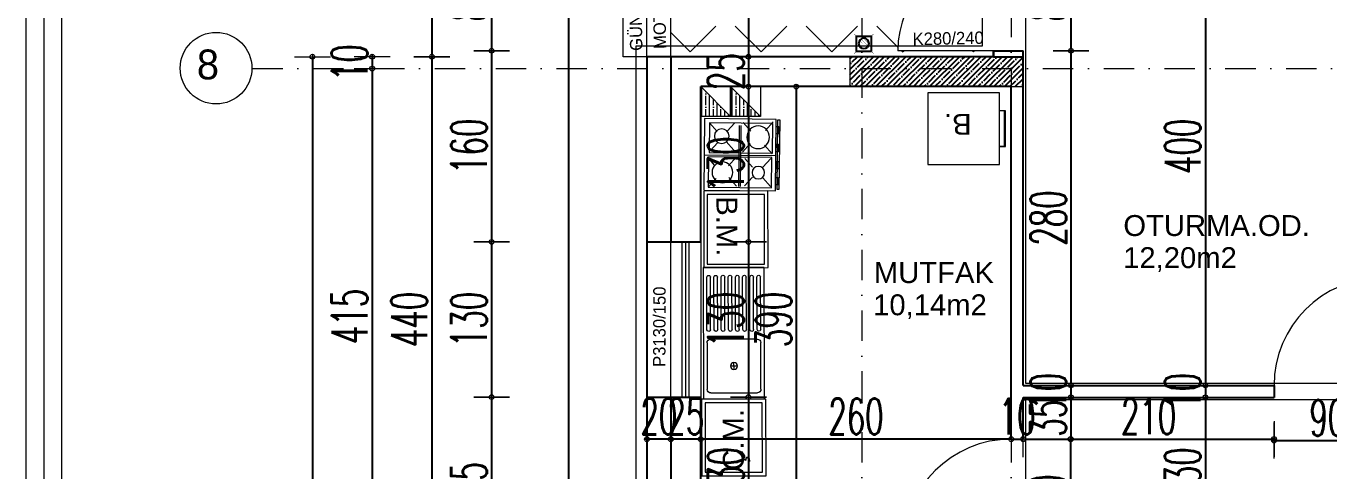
# Model space of a CAD drawing. Header units: millimetres. Extents: x -16104 to 67872, y -88009 to 12107.
# Drawn here: x 17508 to 18598, y 11078 to 11451 of the extents above; entities that cross this region are included whole.
import ezdxf

# ---------------------------------------------------------------- set-up
doc = ezdxf.new("R2010")
doc.units = ezdxf.units.MM
doc.linetypes.add('ACAD_ISO07W100', pattern=[3, 0, -3])
doc.linetypes.add('DASHDOTX2', pattern=[50.8, 25.4, -12.7, 0, -12.7])
doc.layers.get('0').update_dxf_attribs({"color": 241})
for name, color, linetype, lineweight in [('AKS', 1, 'ACAD_ISO07W100', 5), ('akslar', 144, 'Continuous', 20), ('baca', 46, 'Continuous', 5), ('balkon', 6, 'Continuous', 5), ('c05', 32, 'Continuous', 13), ('duvar', 123, 'Continuous', 25), ('emsal&kolon', 1, 'Continuous', 5), ('kapı', 3, 'Continuous', 5), ('OLCU', 54, 'Continuous', 13), ('pencere', 5, 'Continuous', 5), ('POZ', 36, 'Continuous', 18), ('SıVA', 40, 'Continuous', 9), ('tefriş', 30, 'Continuous', 5), ('ÖLÇÜ', 252, 'Continuous', 20)]:
    doc.layers.add(name, color=color, linetype=linetype, lineweight=lineweight)
doc.styles.add('DIM', font='Txttw.shx', dxfattribs={"width": 0.6})
doc.styles.add('M2', font='stylu.ttf', dxfattribs={"height": 10})
doc.dimstyles.new('50', dxfattribs={"dimscale": 0, "dimtxt": 30, "dimasz": 1, "dimexe": 0, "dimexo": 2, "dimgap": 4, "dimtad": 1, "dimdec": 0, "dimzin": 0, "dimdsep": 46, "dimtxsty": 'DIM', "dimblk1": 'DOT', "dimblk2": 'DOT', "dimsah": 1, "dimcen": 1.5, "dimdle": 3, "dimse1": 1, "dimse2": 1, "dimclrd": 256, "dimclre": 9, "dimclrt": 256, "dimadec": 0, "dimazin": 0, "dimtfac": 0.24, "dimtdec": 0, "dimtix": 1, "dimtmove": 2, "dimatfit": 3, "dimldrblk": 'DOT', "dimfxl": 0, "dimtolj": 1, "dimtzin": 15, "dimarcsym": 0})

# ---------------------------------------------------------------- blocks, each defined once
blk = doc.blocks.new('DOT')
for p, q in [((0, 15), (0, -15)), ((-2, 0), (0, 0)), ((2, 0), (0, 0))]:
    blk.add_line(p, q)
blk.add_circle((0, 0), 2)
blk = doc.blocks.new('*D4743')
at = {"layer": 'Defpoints', "color": 0, "transparency": 16777216}
for p in [(18112.3, 11575), (18112.3, 11425), (18112.3, 11425)]:
    blk.add_point(p, dxfattribs=at)
at = {"layer": 'OLCU', "lineweight": -2, "transparency": 16777216}
blk.add_line((18112.3, 11574), (18112.3, 11426), dxfattribs=at)
for p, rotation in [((18112.3, 11575), 90), ((18112.3, 11425), 270)]:
    blk.add_blockref('DOT', p, dxfattribs=dict(at, rotation=rotation))
at = {"layer": 'OLCU', "transparency": 16777216, "insert": (18093.3, 11500), "char_height": 30, "attachment_point": 5, "rotation": 90, "style": 'DIM'}
blk.add_mtext('\\A1;150', dxfattribs=at)
blk = doc.blocks.new('*D4744')
at = {"layer": 'Defpoints', "color": 0, "transparency": 16777216}
for p in [(18112.3, 11425), (18112.3, 11400), (18112.3, 11400)]:
    blk.add_point(p, dxfattribs=at)
at = {"layer": 'OLCU', "lineweight": -2, "transparency": 16777216}
for p, q in [((18112.3, 11426), (18112.3, 11427)), ((18112.3, 11425), (18112.3, 11400)), ((18112.3, 11399), (18112.3, 11398))]:
    blk.add_line(p, q, dxfattribs=at)
for p, rotation in [((18112.3, 11425), 270), ((18112.3, 11400), 90)]:
    blk.add_blockref('DOT', p, dxfattribs=dict(at, rotation=rotation))
at = {"layer": 'OLCU', "transparency": 16777216, "insert": (18093.3, 11412.5), "char_height": 30, "attachment_point": 5, "rotation": 90, "style": 'DIM'}
blk.add_mtext('\\A1;25', dxfattribs=at)
blk = doc.blocks.new('*D4745')
at = {"layer": 'Defpoints', "color": 0, "transparency": 16777216}
for p in [(18072.3, 11400), (18072.3, 11269.9), (18112.3, 11269.9)]:
    blk.add_point(p, dxfattribs=at)
at = {"layer": 'OLCU', "lineweight": -2, "transparency": 16777216}
blk.add_line((18112.3, 11399), (18112.3, 11270.9), dxfattribs=at)
for p, rotation in [((18112.3, 11400), 90), ((18112.3, 11269.9), 270)]:
    blk.add_blockref('DOT', p, dxfattribs=dict(at, rotation=rotation))
at = {"layer": 'OLCU', "transparency": 16777216, "insert": (18093.3, 11335), "char_height": 30, "attachment_point": 5, "rotation": 90, "style": 'DIM'}
blk.add_mtext('\\A1;130', dxfattribs=at)
blk = doc.blocks.new('*D4746')
at = {"layer": 'Defpoints', "color": 0, "transparency": 16777216}
for p in [(18072.3, 11269.9), (18072.3, 11139.9), (18112.3, 11139.9)]:
    blk.add_point(p, dxfattribs=at)
at = {"layer": 'OLCU', "lineweight": -2, "transparency": 16777216}
blk.add_line((18112.3, 11268.9), (18112.3, 11140.9), dxfattribs=at)
for p, rotation in [((18112.3, 11269.9), 90), ((18112.3, 11139.9), 270)]:
    blk.add_blockref('DOT', p, dxfattribs=dict(at, rotation=rotation))
at = {"layer": 'OLCU', "transparency": 16777216, "insert": (18093.3, 11204.9), "char_height": 30, "attachment_point": 5, "rotation": 90, "style": 'DIM'}
blk.add_mtext('\\A1;130', dxfattribs=at)
blk = doc.blocks.new('*D4432')
at = {"layer": 'Defpoints', "color": 0, "transparency": 16777216}
for p in [(18072.3, 11139.9), (18072.3, 11009.7), (18112.3, 11009.7)]:
    blk.add_point(p, dxfattribs=at)
at = {"layer": 'OLCU', "lineweight": -2, "transparency": 16777216}
blk.add_line((18112.3, 11138.9), (18112.3, 11010.7), dxfattribs=at)
for p, rotation in [((18112.3, 11139.9), 90), ((18112.3, 11009.7), 270)]:
    blk.add_blockref('DOT', p, dxfattribs=dict(at, rotation=rotation))
at = {"layer": 'OLCU', "transparency": 16777216, "insert": (18093.3, 11074.8), "char_height": 30, "attachment_point": 5, "rotation": 90, "style": 'DIM'}
blk.add_mtext('\\A1;130', dxfattribs=at)
blk = doc.blocks.new('*D4435')
at = {"layer": 'Defpoints', "color": 0, "transparency": 16777216}
for p in [(18122.3, 11400), (18127.3, 11009.7), (18152.3, 11009.7)]:
    blk.add_point(p, dxfattribs=at)
at = {"layer": 'OLCU', "lineweight": -2, "transparency": 16777216}
blk.add_line((18152.3, 11399), (18152.3, 11010.7), dxfattribs=at)
for p, rotation in [((18152.3, 11400), 90), ((18152.3, 11009.7), 270)]:
    blk.add_blockref('DOT', p, dxfattribs=dict(at, rotation=rotation))
at = {"layer": 'OLCU', "transparency": 16777216, "insert": (18133.3, 11204.9), "char_height": 30, "attachment_point": 5, "rotation": 90, "style": 'DIM'}
blk.add_mtext('\\A1;390', dxfattribs=at)
blk = doc.blocks.new('*D4442')
at = {"layer": 'Defpoints', "color": 0, "transparency": 16777216}
for p in [(18325.6, 11510), (18325.6, 11430), (18382.3, 11430)]:
    blk.add_point(p, dxfattribs=at)
at = {"layer": 'OLCU', "lineweight": -2, "transparency": 16777216}
blk.add_line((18382.3, 11509), (18382.3, 11431), dxfattribs=at)
for p, rotation in [((18382.3, 11510), 90), ((18382.3, 11430), 270)]:
    blk.add_blockref('DOT', p, dxfattribs=dict(at, rotation=rotation))
at = {"layer": 'OLCU', "transparency": 16777216, "insert": (18363.3, 11470), "char_height": 30, "attachment_point": 5, "rotation": 90, "style": 'DIM'}
blk.add_mtext('\\A1;80', dxfattribs=at)
blk = doc.blocks.new('*D4752')
at = {"layer": 'Defpoints', "color": 0, "transparency": 16777216}
for p in [(18342.3, 11430), (18342.3, 11149.7), (18382.3, 11149.7)]:
    blk.add_point(p, dxfattribs=at)
at = {"layer": 'OLCU', "lineweight": -2, "transparency": 16777216}
blk.add_line((18382.3, 11429), (18382.3, 11150.7), dxfattribs=at)
for p, rotation in [((18382.3, 11430), 90), ((18382.3, 11149.7), 270)]:
    blk.add_blockref('DOT', p, dxfattribs=dict(at, rotation=rotation))
at = {"layer": 'OLCU', "transparency": 16777216, "insert": (18363.3, 11289.9), "char_height": 30, "attachment_point": 5, "rotation": 90, "style": 'DIM'}
blk.add_mtext('\\A1;280', dxfattribs=at)
blk = doc.blocks.new('*D4443')
at = {"layer": 'Defpoints', "color": 0, "transparency": 16777216}
for p in [(18382.3, 11149.7), (18382.3, 11139.7), (18382.3, 11139.7)]:
    blk.add_point(p, dxfattribs=at)
at = {"layer": 'OLCU', "lineweight": -2, "transparency": 16777216}
for p, q in [((18382.3, 11150.7), (18382.3, 11151.7)), ((18382.3, 11149.7), (18382.3, 11139.7)), ((18382.3, 11138.7), (18382.3, 11137.7))]:
    blk.add_line(p, q, dxfattribs=at)
for p, rotation in [((18382.3, 11149.7), 270), ((18382.3, 11139.7), 90)]:
    blk.add_blockref('DOT', p, dxfattribs=dict(at, rotation=rotation))
at = {"layer": 'OLCU', "transparency": 16777216, "insert": (18363.3, 11144.7), "char_height": 30, "attachment_point": 5, "rotation": 90, "style": 'DIM'}
blk.add_mtext('\\A1;10', dxfattribs=at)
blk = doc.blocks.new('*D4753')
at = {"layer": 'Defpoints', "color": 0, "transparency": 16777216}
for p in [(18342.3, 11139.7), (18342.3, 11104.7), (18382.2, 11104.7)]:
    blk.add_point(p, dxfattribs=at)
at = {"layer": 'OLCU', "lineweight": -2, "transparency": 16777216}
for p, q in [((18382.2, 11140.7), (18382.2, 11141.7)), ((18382.2, 11139.7), (18382.2, 11104.7)), ((18382.2, 11103.7), (18382.2, 11102.7))]:
    blk.add_line(p, q, dxfattribs=at)
for p, rotation in [((18382.2, 11139.7), 270), ((18382.2, 11104.7), 90)]:
    blk.add_blockref('DOT', p, dxfattribs=dict(at, rotation=rotation))
at = {"layer": 'OLCU', "transparency": 16777216, "insert": (18363.2, 11122.2), "char_height": 30, "attachment_point": 5, "rotation": 90, "style": 'DIM'}
blk.add_mtext('\\A1;35', dxfattribs=at)
blk = doc.blocks.new('*D4444')
at = {"layer": 'Defpoints', "color": 0, "transparency": 16777216}
for p in [(18342.3, 11104.7), (18342.3, 11014.7), (18381.9, 11014.7)]:
    blk.add_point(p, dxfattribs=at)
at = {"layer": 'OLCU', "lineweight": -2, "transparency": 16777216}
blk.add_line((18381.9, 11103.7), (18381.9, 11015.7), dxfattribs=at)
for p, rotation in [((18381.9, 11104.7), 90), ((18381.9, 11014.7), 270)]:
    blk.add_blockref('DOT', p, dxfattribs=dict(at, rotation=rotation))
at = {"layer": 'OLCU', "transparency": 16777216, "insert": (18362.9, 11059.7), "char_height": 30, "attachment_point": 5, "rotation": 90, "style": 'DIM'}
blk.add_mtext('\\A1;90', dxfattribs=at)
blk = doc.blocks.new('*D4754')
at = {"layer": 'Defpoints', "color": 0, "transparency": 16777216}
for p in [(18494.8, 11550), (18494.8, 11149.7), (18494.8, 11149.7)]:
    blk.add_point(p, dxfattribs=at)
at = {"layer": 'OLCU', "lineweight": -2, "transparency": 16777216}
blk.add_line((18494.8, 11549), (18494.8, 11150.7), dxfattribs=at)
for p, rotation in [((18494.8, 11550), 90), ((18494.8, 11149.7), 270)]:
    blk.add_blockref('DOT', p, dxfattribs=dict(at, rotation=rotation))
at = {"layer": 'OLCU', "transparency": 16777216, "insert": (18475.8, 11349.9), "char_height": 30, "attachment_point": 5, "rotation": 90, "style": 'DIM'}
blk.add_mtext('\\A1;400', dxfattribs=at)
blk = doc.blocks.new('*D4449')
at = {"layer": 'Defpoints', "color": 0, "transparency": 16777216}
for p in [(18494.8, 11149.7), (18494.8, 11139.7), (18494.8, 11139.7)]:
    blk.add_point(p, dxfattribs=at)
at = {"layer": 'OLCU', "lineweight": -2, "transparency": 16777216}
for p, q in [((18494.8, 11150.7), (18494.8, 11151.7)), ((18494.8, 11149.7), (18494.8, 11139.7)), ((18494.8, 11138.7), (18494.8, 11137.7))]:
    blk.add_line(p, q, dxfattribs=at)
for p, rotation in [((18494.8, 11149.7), 270), ((18494.8, 11139.7), 90)]:
    blk.add_blockref('DOT', p, dxfattribs=dict(at, rotation=rotation))
at = {"layer": 'OLCU', "transparency": 16777216, "insert": (18475.8, 11144.7), "char_height": 30, "attachment_point": 5, "rotation": 90, "style": 'DIM'}
blk.add_mtext('\\A1;10', dxfattribs=at)
blk = doc.blocks.new('*D4450')
at = {"layer": 'Defpoints', "color": 0, "transparency": 16777216}
for p in [(18494.8, 11139.7), (18494.8, 11009.7), (18494.8, 11009.7)]:
    blk.add_point(p, dxfattribs=at)
at = {"layer": 'OLCU', "lineweight": -2, "transparency": 16777216}
blk.add_line((18494.8, 11138.7), (18494.8, 11010.7), dxfattribs=at)
for p, rotation in [((18494.8, 11139.7), 90), ((18494.8, 11009.7), 270)]:
    blk.add_blockref('DOT', p, dxfattribs=dict(at, rotation=rotation))
at = {"layer": 'OLCU', "transparency": 16777216, "insert": (18475.8, 11074.7), "char_height": 30, "attachment_point": 5, "rotation": 90, "style": 'DIM'}
blk.add_mtext('\\A1;130', dxfattribs=at)
blk = doc.blocks.new('*D4488')
at = {"layer": 'Defpoints', "color": 0, "transparency": 16777216}
for p in [(18332.3, 11104.7), (18342.3, 11104.7), (18342.3, 11104.7)]:
    blk.add_point(p, dxfattribs=at)
at = {"layer": 'OLCU', "lineweight": -2, "transparency": 16777216}
for p, q in [((18331.3, 11104.7), (18330.3, 11104.7)), ((18332.3, 11104.7), (18342.3, 11104.7)), ((18343.3, 11104.7), (18344.3, 11104.7))]:
    blk.add_line(p, q, dxfattribs=at)
blk.add_blockref('DOT', (18332.3, 11104.7), dxfattribs=at)
at = {"layer": 'OLCU', "lineweight": -2, "transparency": 16777216, "rotation": 180}
blk.add_blockref('DOT', (18342.3, 11104.7), dxfattribs=at)
at = {"layer": 'OLCU', "transparency": 16777216, "insert": (18337.3, 11123.7), "char_height": 30, "attachment_point": 5, "style": 'DIM'}
blk.add_mtext('\\A1;10', dxfattribs=at)
blk = doc.blocks.new('*D4489')
at = {"layer": 'Defpoints', "color": 0, "transparency": 16777216}
for p in [(18072.3, 11104.7), (18072.3, 11104.7), (18332.3, 11104.7)]:
    blk.add_point(p, dxfattribs=at)
at = {"layer": 'OLCU', "lineweight": -2, "transparency": 16777216}
blk.add_line((18331.3, 11104.7), (18073.3, 11104.7), dxfattribs=at)
at = {"layer": 'OLCU', "lineweight": -2, "transparency": 16777216, "rotation": 180}
blk.add_blockref('DOT', (18072.3, 11104.7), dxfattribs=at)
at = {"layer": 'OLCU', "lineweight": -2, "transparency": 16777216}
blk.add_blockref('DOT', (18332.3, 11104.7), dxfattribs=at)
at = {"layer": 'OLCU', "transparency": 16777216, "insert": (18202.3, 11123.7), "char_height": 30, "attachment_point": 5, "style": 'DIM'}
blk.add_mtext('\\A1;260', dxfattribs=at)
blk = doc.blocks.new('*D4490')
at = {"layer": 'Defpoints', "color": 0, "transparency": 16777216}
for p in [(18047.3, 11104.7), (18047.3, 11104.7), (18072.3, 11104.7)]:
    blk.add_point(p, dxfattribs=at)
at = {"layer": 'OLCU', "lineweight": -2, "transparency": 16777216}
for p, q in [((18046.3, 11104.7), (18045.3, 11104.7)), ((18072.3, 11104.7), (18047.3, 11104.7)), ((18073.3, 11104.7), (18074.3, 11104.7))]:
    blk.add_line(p, q, dxfattribs=at)
blk.add_blockref('DOT', (18047.3, 11104.7), dxfattribs=at)
at = {"layer": 'OLCU', "lineweight": -2, "transparency": 16777216, "rotation": 180}
blk.add_blockref('DOT', (18072.3, 11104.7), dxfattribs=at)
at = {"layer": 'OLCU', "transparency": 16777216, "insert": (18059.8, 11123.7), "char_height": 30, "attachment_point": 5, "style": 'DIM'}
blk.add_mtext('\\A1;25', dxfattribs=at)
blk = doc.blocks.new('*D4491')
at = {"layer": 'Defpoints', "color": 0, "transparency": 16777216}
for p in [(18027.3, 11104.7), (18027.3, 11104.7), (18047.3, 11104.7)]:
    blk.add_point(p, dxfattribs=at)
at = {"layer": 'OLCU', "lineweight": -2, "transparency": 16777216}
for p, q in [((18026.3, 11104.7), (18025.3, 11104.7)), ((18047.3, 11104.7), (18027.3, 11104.7)), ((18048.3, 11104.7), (18049.3, 11104.7))]:
    blk.add_line(p, q, dxfattribs=at)
blk.add_blockref('DOT', (18027.3, 11104.7), dxfattribs=at)
at = {"layer": 'OLCU', "lineweight": -2, "transparency": 16777216, "rotation": 180}
blk.add_blockref('DOT', (18047.3, 11104.7), dxfattribs=at)
at = {"layer": 'OLCU', "transparency": 16777216, "insert": (18037.3, 11123.7), "char_height": 30, "attachment_point": 5, "style": 'DIM'}
blk.add_mtext('\\A1;20', dxfattribs=at)
blk = doc.blocks.new('*D4787')
at = {"layer": 'Defpoints', "color": 0, "transparency": 16777216}
for p in [(18342.3, 11139.7), (18552.3, 11139.7), (18552.3, 11104.8)]:
    blk.add_point(p, dxfattribs=at)
at = {"layer": 'OLCU', "lineweight": -2, "transparency": 16777216}
blk.add_line((18343.3, 11104.8), (18551.3, 11104.8), dxfattribs=at)
at = {"layer": 'OLCU', "lineweight": -2, "transparency": 16777216, "rotation": 180}
blk.add_blockref('DOT', (18342.3, 11104.8), dxfattribs=at)
at = {"layer": 'OLCU', "lineweight": -2, "transparency": 16777216}
blk.add_blockref('DOT', (18552.3, 11104.8), dxfattribs=at)
at = {"layer": 'OLCU', "transparency": 16777216, "insert": (18447.3, 11123.8), "char_height": 30, "attachment_point": 5, "style": 'DIM'}
blk.add_mtext('\\A1;210', dxfattribs=at)
blk = doc.blocks.new('*D4788')
at = {"layer": 'Defpoints', "color": 0, "transparency": 16777216}
for p in [(18552.3, 11139.7), (18642.3, 11139.7), (18642.3, 11103.5)]:
    blk.add_point(p, dxfattribs=at)
at = {"layer": 'OLCU', "lineweight": -2, "transparency": 16777216}
blk.add_line((18553.3, 11103.5), (18641.3, 11103.5), dxfattribs=at)
at = {"layer": 'OLCU', "lineweight": -2, "transparency": 16777216, "rotation": 180}
blk.add_blockref('DOT', (18552.3, 11103.5), dxfattribs=at)
at = {"layer": 'OLCU', "lineweight": -2, "transparency": 16777216}
blk.add_blockref('DOT', (18642.3, 11103.5), dxfattribs=at)
at = {"layer": 'OLCU', "transparency": 16777216, "insert": (18597.3, 11122.5), "char_height": 30, "attachment_point": 5, "style": 'DIM'}
blk.add_mtext('\\A1;90', dxfattribs=at)
blk = doc.blocks.new('*D4585')
at = {"layer": 'Defpoints', "color": 0, "transparency": 16777216}
for p in [(18197.3, 11790), (18207.2, 10777.8), (18207.2, 10742.8)]:
    blk.add_point(p, dxfattribs=at)
at = {"layer": 'OLCU', "lineweight": -2, "transparency": 16777216}
for p, q in [((18196.3, 10777.8), (18195.3, 10777.8)), ((18197.3, 10777.8), (18207.2, 10777.8)), ((18208.2, 10777.8), (18209.2, 10777.8))]:
    blk.add_line(p, q, dxfattribs=at)
blk.add_blockref('DOT', (18197.3, 10777.8), dxfattribs=at)
at = {"layer": 'OLCU', "lineweight": -2, "transparency": 16777216, "rotation": 180}
blk.add_blockref('DOT', (18207.2, 10777.8), dxfattribs=at)
at = {"layer": 'OLCU', "transparency": 16777216, "insert": (18202.3, 10796.8), "char_height": 30, "attachment_point": 5, "style": 'DIM'}
blk.add_mtext('\\A1;10', dxfattribs=at)
blk = doc.blocks.new('*D4587')
at = {"layer": 'Defpoints', "color": 0, "transparency": 16777216}
for p in [(18332.3, 11825), (18837.2, 11825), (18837.2, 10777.8)]:
    blk.add_point(p, dxfattribs=at)
at = {"layer": 'OLCU', "lineweight": -2, "transparency": 16777216}
blk.add_line((18333.3, 11825), (18836.2, 11825), dxfattribs=at)
at = {"layer": 'OLCU', "lineweight": -2, "transparency": 16777216, "rotation": 180}
blk.add_blockref('DOT', (18332.3, 11825), dxfattribs=at)
at = {"layer": 'OLCU', "lineweight": -2, "transparency": 16777216}
blk.add_blockref('DOT', (18837.2, 11825), dxfattribs=at)
at = {"layer": 'OLCU', "transparency": 16777216, "insert": (18584.7, 11844), "char_height": 30, "attachment_point": 5, "style": 'DIM'}
blk.add_mtext('\\A1;505', dxfattribs=at)
blk = doc.blocks.new('*D4595')
at = {"layer": 'Defpoints', "color": 0, "transparency": 16777216}
for p in [(17947.3, 11269.9), (17897.3, 11139.9), (17947.3, 11139.9)]:
    blk.add_point(p, dxfattribs=at)
at = {"layer": 'OLCU', "lineweight": -2, "transparency": 16777216}
blk.add_line((17897.3, 11268.9), (17897.3, 11140.9), dxfattribs=at)
for p, rotation in [((17897.3, 11269.9), 90), ((17897.3, 11139.9), 270)]:
    blk.add_blockref('DOT', p, dxfattribs=dict(at, rotation=rotation))
at = {"layer": 'OLCU', "transparency": 16777216, "insert": (17878.3, 11204.9), "char_height": 30, "attachment_point": 5, "rotation": 90, "style": 'DIM'}
blk.add_mtext('\\A1;130', dxfattribs=at)
blk = doc.blocks.new('*D4596')
at = {"layer": 'Defpoints', "color": 0, "transparency": 16777216}
for p in [(17947.3, 11139.9), (17897.3, 10984.7), (17947.3, 10984.7)]:
    blk.add_point(p, dxfattribs=at)
at = {"layer": 'OLCU', "lineweight": -2, "transparency": 16777216}
blk.add_line((17897.3, 11138.9), (17897.3, 10985.7), dxfattribs=at)
for p, rotation in [((17897.3, 11139.9), 90), ((17897.3, 10984.7), 270)]:
    blk.add_blockref('DOT', p, dxfattribs=dict(at, rotation=rotation))
at = {"layer": 'OLCU', "transparency": 16777216, "insert": (17878.3, 11062.3), "char_height": 30, "attachment_point": 5, "rotation": 90, "style": 'DIM'}
blk.add_mtext('\\A1;155', dxfattribs=at)
blk = doc.blocks.new('*D4605')
at = {"layer": 'Defpoints', "color": 0, "transparency": 16777216}
for p in [(17782.3, 11425), (17747.3, 9615.5), (17782.3, 9615.5)]:
    blk.add_point(p, dxfattribs=at)
at = {"layer": 'OLCU', "lineweight": -2, "transparency": 16777216}
blk.add_line((17747.3, 11424), (17747.3, 9616.5), dxfattribs=at)
for p, rotation in [((17747.3, 11425), 90), ((17747.3, 9615.5), 270)]:
    blk.add_blockref('DOT', p, dxfattribs=dict(at, rotation=rotation))
at = {"layer": 'OLCU', "transparency": 16777216, "insert": (17728.3, 10520.3), "char_height": 30, "attachment_point": 5, "rotation": 90, "style": 'DIM'}
blk.add_mtext('\\A1;1810', dxfattribs=at)
blk = doc.blocks.new('*D4631')
at = {"layer": 'Defpoints', "color": 0, "transparency": 16777216}
for p in [(17947.3, 11510), (17897.3, 11430), (17947.3, 11430)]:
    blk.add_point(p, dxfattribs=at)
at = {"layer": 'OLCU', "lineweight": -2, "transparency": 16777216}
blk.add_line((17897.3, 11509), (17897.3, 11431), dxfattribs=at)
for p, rotation in [((17897.3, 11510), 90), ((17897.3, 11430), 270)]:
    blk.add_blockref('DOT', p, dxfattribs=dict(at, rotation=rotation))
at = {"layer": 'OLCU', "transparency": 16777216, "insert": (17878.3, 11470), "char_height": 30, "attachment_point": 5, "rotation": 90, "style": 'DIM'}
blk.add_mtext('\\A1;80', dxfattribs=at)
blk = doc.blocks.new('*D4632')
at = {"layer": 'Defpoints', "color": 0, "transparency": 16777216}
for p in [(17947.3, 11430), (17897.3, 11269.9), (17947.3, 11269.9)]:
    blk.add_point(p, dxfattribs=at)
at = {"layer": 'OLCU', "lineweight": -2, "transparency": 16777216}
blk.add_line((17897.3, 11429), (17897.3, 11270.9), dxfattribs=at)
for p, rotation in [((17897.3, 11430), 90), ((17897.3, 11269.9), 270)]:
    blk.add_blockref('DOT', p, dxfattribs=dict(at, rotation=rotation))
at = {"layer": 'OLCU', "transparency": 16777216, "insert": (17878.3, 11350), "char_height": 30, "attachment_point": 5, "rotation": 90, "style": 'DIM'}
blk.add_mtext('\\A1;160', dxfattribs=at)
blk = doc.blocks.new('*D4639')
at = {"layer": 'Defpoints', "color": 0, "transparency": 16777216}
for p in [(17947.3, 11425), (17847.3, 10984.7), (17947.3, 10984.7)]:
    blk.add_point(p, dxfattribs=at)
at = {"layer": 'OLCU', "lineweight": -2, "transparency": 16777216}
blk.add_line((17847.3, 11424), (17847.3, 10985.7), dxfattribs=at)
for p, rotation in [((17847.3, 11425), 90), ((17847.3, 10984.7), 270)]:
    blk.add_blockref('DOT', p, dxfattribs=dict(at, rotation=rotation))
at = {"layer": 'OLCU', "transparency": 16777216, "insert": (17828.3, 11204.9), "char_height": 30, "attachment_point": 5, "rotation": 90, "style": 'DIM'}
blk.add_mtext('\\A1;440', dxfattribs=at)
blk = doc.blocks.new('*D4640')
at = {"layer": 'Defpoints', "color": 0, "transparency": 16777216}
for p in [(17947.3, 11575), (17847.3, 11425), (17947.3, 11425)]:
    blk.add_point(p, dxfattribs=at)
at = {"layer": 'OLCU', "lineweight": -2, "transparency": 16777216}
blk.add_line((17847.3, 11574), (17847.3, 11426), dxfattribs=at)
for p, rotation in [((17847.3, 11575), 90), ((17847.3, 11425), 270)]:
    blk.add_blockref('DOT', p, dxfattribs=dict(at, rotation=rotation))
at = {"layer": 'OLCU', "transparency": 16777216, "insert": (17828.3, 11500), "char_height": 30, "attachment_point": 5, "rotation": 90, "style": 'DIM'}
blk.add_mtext('\\A1;150', dxfattribs=at)
blk = doc.blocks.new('ocak')
at = {"layer": 'tefriş', "linetype": 'Continuous'}
for p, q in [((16296.7, -4660.2), (16356.7, -4660.2)), ((16296.7, -4720.2), (16296.7, -4660.2)), ((16300.3, -4664.4), (16325.2, -4664.4)), ((16300.3, -4717.4), (16300.3, -4664.4)), ((16307.5, -4670.9), (16300.3, -4664.4)), ((16316.6, -4671.6), (16323.8, -4665.1)), ((16325.2, -4664.4), (16325.2, -4717.4)), ((16327.1, -4660.2), (16327.1, -4720.2)), ((16336, -4669.4), (16328.8, -4663)), ((16328.8, -4664), (16354.1, -4664)), ((16328.8, -4717), (16328.8, -4664)), ((16346.9, -4670.5), (16354.1, -4664)), ((16354.1, -4664), (16354.1, -4717)), ((16356.7, -4660.2), (16356.7, -4720.2)), ((16323, -4685), (16315.8, -4678.5)), ((16300, -4685.7), (16307.2, -4679.2)), ((16302.1, -4689.3), (16353.4, -4689.3)), ((16328.8, -4687.1), (16336, -4680.6)), ((16353, -4687.5), (16345.8, -4681)), ((16306.8, -4699), (16299.6, -4692.6)), ((16302.1, -4690.7), (16353.4, -4690.7)), ((16317.3, -4698.7), (16324.5, -4692.2)), ((16337.1, -4700.9), (16329.9, -4694.3)), ((16345.4, -4700.9), (16352.7, -4694.3)), ((16298.9, -4717.8), (16306.1, -4711.3)), ((16325.6, -4717.1), (16318.4, -4710.6)), ((16329.6, -4716), (16336.8, -4709.5)), ((16353, -4716), (16345.8, -4709.5)), ((16356.7, -4720.2), (16296.7, -4720.2)), ((16297, -4721.7), (16297, -4723.2)), ((16355.5, -4721.7), (16297, -4721.7)), ((16325.2, -4717.4), (16300.3, -4717.4)), ((16308.9, -4720.3), (16302.8, -4720.3)), ((16302.8, -4720.3), (16302.8, -4722.5)), ((16302.8, -4722.5), (16308.9, -4722.5)), ((16308.9, -4722.5), (16308.9, -4720.3)), ((16317.6, -4720.3), (16317.6, -4722.5)), ((16323.8, -4720.3), (16317.6, -4720.3)), ((16317.6, -4722.5), (16323.8, -4722.5)), ((16323.8, -4722.5), (16323.8, -4720.3)), ((16354.1, -4717), (16328.8, -4717)), ((16338.2, -4720.6), (16332.1, -4720.6)), ((16332.1, -4720.6), (16332.1, -4722.8)), ((16338.2, -4722.8), (16338.2, -4720.6)), ((16345.4, -4720.3), (16345.4, -4722.5)), ((16351.5, -4720.3), (16345.4, -4720.3)), ((16345.4, -4722.5), (16351.5, -4722.5)), ((16351.5, -4722.5), (16351.5, -4720.3)), ((16355.5, -4723.2), (16355.5, -4721.7)), ((16297, -4723.2), (16355.5, -4723.2)), ((16332.1, -4722.8), (16338.2, -4722.8))]:
    blk.add_line(p, q, dxfattribs=at).dxf.unprotected_set("ltscale", 0)
for centre, radius in [((16341.6, -4675.7), 8.68), ((16311.3, -4674.8), 6.15), ((16311.9, -4705.3), 9.47), ((16341.5, -4705.7), 5.22)]:
    blk.add_circle(centre, radius, dxfattribs=at).dxf.unprotected_set("ltscale", 0)
blk = doc.blocks.new('öu')
at = {"layer": 'tefriş'}
for points in [[(2091, -468.9), (2091, -404.7), (2037.2, -404.7), (2037.2, -468.9)], [(2088, -465.9), (2088, -407.7), (2040.2, -407.7), (2040.2, -465.9)]]:
    blk.add_lwpolyline(points, close=True, dxfattribs=at)
at = {"layer": 'tefriş', "insert": (2047.9, -459.4), "char_height": 17.5, "width": 1076.841, "attachment_point": 9, "rotation": 270}
blk.add_mtext('{\\fArial|b0|i0|c162|p34;B.M.}', dxfattribs=at)
blk = doc.blocks.new('nb')
at = {"layer": 'tefriş'}
for points in [[(2093.6, -356.3), (2093.6, -292.1), (2039.8, -292.1), (2039.8, -356.3)], [(2090.6, -353.3), (2090.6, -295.1), (2042.8, -295.1), (2042.8, -353.3)]]:
    blk.add_lwpolyline(points, close=True, dxfattribs=at)
at = {"layer": 'tefriş', "insert": (2053, -348), "char_height": 17.5, "width": 1076.841, "attachment_point": 9, "rotation": 270}
blk.add_mtext('{\\fArial|b0|i0|c162|p34;Ç.M.}', dxfattribs=at)
blk = doc.blocks.new('new block')
at = {"layer": 'tefriş'}
for p, q in [((1269.9, 5670.3), (1379.9, 5670.3)), ((1269.9, 5619.3), (1269.9, 5670.3)), ((1274.9, 5625.3), (1274.9, 5664.3)), ((1277.9, 5667.3), (1316.9, 5667.3)), ((1319.9, 5664.3), (1319.9, 5625.3)), ((1327.9, 5667.3), (1371.9, 5667.3)), ((1327.9, 5664.3), (1371.9, 5664.3)), ((1327.9, 5661.3), (1371.9, 5661.3)), ((1379.9, 5670.3), (1379.9, 5619.3)), ((1327.9, 5658.3), (1371.9, 5658.3)), ((1327.9, 5655.3), (1371.9, 5655.3)), ((1327.9, 5652.3), (1371.9, 5652.3)), ((1294.4, 5644.8), (1300.4, 5644.8)), ((1297.4, 5647.8), (1297.4, 5641.8)), ((1327.9, 5649.3), (1371.9, 5649.3)), ((1327.9, 5646.3), (1371.9, 5646.3)), ((1327.9, 5643.3), (1371.9, 5643.3)), ((1327.9, 5640.3), (1371.9, 5640.3)), ((1327.9, 5637.3), (1371.9, 5637.3)), ((1327.9, 5634.3), (1371.9, 5634.3)), ((1327.9, 5631.3), (1371.9, 5631.3)), ((1327.9, 5628.3), (1371.9, 5628.3)), ((1379.9, 5619.3), (1269.9, 5619.3)), ((1316.9, 5622.3), (1277.9, 5622.3)), ((1327.9, 5625.3), (1371.9, 5625.3)), ((1327.9, 5622.3), (1371.9, 5622.3))]:
    blk.add_line(p, q, dxfattribs=at)
blk.add_circle((1297.4, 5644.8), 3, dxfattribs=at)
for centre, radius, start, end in [((1277.9, 5664.3), 3, 90, 180), ((1316.9, 5664.3), 3, 0, 90), ((1327.9, 5665.8), 1.5, 90, 270), ((1327.9, 5659.8), 1.5, 90, 270), ((1371.9, 5665.8), 1.5, 270, 90), ((1371.9, 5659.8), 1.5, 270, 90), ((1327.9, 5653.8), 1.5, 90, 270), ((1371.9, 5653.8), 1.5, 270, 90), ((1327.9, 5647.8), 1.5, 90, 270), ((1327.9, 5641.8), 1.5, 90, 270), ((1371.9, 5647.8), 1.5, 270, 90), ((1371.9, 5641.8), 1.5, 270, 90), ((1327.9, 5635.8), 1.5, 90, 270), ((1327.9, 5629.8), 1.5, 90, 270), ((1371.9, 5635.8), 1.5, 270, 90), ((1371.9, 5629.8), 1.5, 270, 90), ((1277.9, 5625.3), 3, 180, 270), ((1316.9, 5625.3), 3, 270, 0), ((1327.9, 5623.8), 1.5, 90, 270), ((1371.9, 5623.8), 1.5, 270, 90)]:
    blk.add_arc(centre, radius, start, end, dxfattribs=at)
blk = doc.blocks.new('*D4672')
at = {"layer": 'Defpoints', "color": 0, "transparency": 16777216}
for p in [(17847.3, 11425), (17797.3, 11415), (17847.3, 11415)]:
    blk.add_point(p, dxfattribs=at)
at = {"layer": 'OLCU', "lineweight": -2, "transparency": 16777216}
for p, q in [((17797.3, 11426), (17797.3, 11427)), ((17797.3, 11425), (17797.3, 11415)), ((17797.3, 11414), (17797.3, 11413))]:
    blk.add_line(p, q, dxfattribs=at)
for p, rotation in [((17797.3, 11425), 270), ((17797.3, 11415), 90)]:
    blk.add_blockref('DOT', p, dxfattribs=dict(at, rotation=rotation))
at = {"layer": 'OLCU', "transparency": 16777216, "insert": (17778.3, 11420), "char_height": 30, "attachment_point": 5, "rotation": 90, "style": 'DIM'}
blk.add_mtext('\\A1;10', dxfattribs=at)
blk = doc.blocks.new('*D4673')
at = {"layer": 'Defpoints', "color": 0, "transparency": 16777216}
for p in [(17797.3, 11415), (17797.3, 10999.7), (17797.3, 10999.7)]:
    blk.add_point(p, dxfattribs=at)
at = {"layer": 'OLCU', "lineweight": -2, "transparency": 16777216}
blk.add_line((17797.3, 11414), (17797.3, 11000.7), dxfattribs=at)
for p, rotation in [((17797.3, 11415), 90), ((17797.3, 10999.7), 270)]:
    blk.add_blockref('DOT', p, dxfattribs=dict(at, rotation=rotation))
at = {"layer": 'OLCU', "transparency": 16777216, "insert": (17778.3, 11207.4), "char_height": 30, "attachment_point": 5, "rotation": 90, "style": 'DIM'}
blk.add_mtext('\\A1;415', dxfattribs=at)
blk = doc.blocks.new('*D4684')
at = {"layer": 'Defpoints', "color": 0, "transparency": 16777216}
for p in [(17962, 11575), (17962, 11575), (17962, 9465.5)]:
    blk.add_point(p, dxfattribs=at)
at = {"layer": 'OLCU', "lineweight": -2, "transparency": 16777216}
blk.add_line((17962, 9466.5), (17962, 11574), dxfattribs=at)
for p, rotation in [((17962, 11575), 90), ((17962, 9465.5), 270)]:
    blk.add_blockref('DOT', p, dxfattribs=dict(at, rotation=rotation))
at = {"layer": 'OLCU', "transparency": 16777216, "insert": (17943, 10520.3), "char_height": 30, "attachment_point": 5, "rotation": 90, "style": 'DIM'}
blk.add_mtext('\\A1;2110', dxfattribs=at)
blk = doc.blocks.new('A$C412C2498')
at = {"color": 5, "const_width": 0.6}
for points in [[(3.6, 24.3), (0.2, 27)], [(23.8, 24.3), (27.3, 27)], [(3.6, 3), (0.2, 0.2)], [(23.8, 3), (27.3, 0.2)]]:
    blk.add_lwpolyline(points, dxfattribs=at)
at = {"color": 5}
blk.add_lwpolyline([(23.8, 24.3), (3.6, 24.3), (3.6, 3), (23.8, 3)], close=True, dxfattribs=at)
at = {"const_width": 0.1}
for points in [[(6.7, 12.2), (14.6, 20.2)], [(6.8, 14.5), (12.4, 20.1)], [(7.1, 10.4), (16.4, 19.7)], [(7.9, 9.1), (17.8, 19)], [(8.8, 8), (18.9, 18.1)], [(10, 7.1), (19.8, 16.9)], [(11.3, 6.4), (20.4, 15.6)], [(13, 6), (20.8, 13.8)], [(14.8, 6.1), (20.8, 12.1)], [(17.4, 7), (19.8, 9.4)]]:
    blk.add_lwpolyline(points, dxfattribs=at)
blk.add_circle((13.7, 13.1), 7.12)
blk = doc.blocks.new('A$C5E2C1EC0')
at = {"xscale": 0.6105719971092185, "yscale": 0.6105719971092185, "zscale": 0.6105719971092185}
blk.add_blockref('A$C412C2498', (0, 0), dxfattribs=at)

msp = doc.modelspace()

# ---------------------------------------------------------------- hatches: boundary and pattern name
h = msp.add_hatch()
h.set_pattern_fill('ANSI35,_O', color=256)
h.set_pattern_definition([(45, (7205.1105, 0), (-4.490128, 4.490128), []), (45, (7209.6007, 0), (-4.490128, 4.490128), [7.9375, -1.5875, 0, -1.5875])])
h.paths.add_polyline_path([(18332.3, 11425), (18317.3, 11425), (18207.2, 11425), (18207.2, 11415), (18332.3, 11415)])
h.paths.add_polyline_path([(18207.2, 11425), (18197.3, 11425), (18197.3, 11415), (18207.2, 11415)])
h.paths.add_polyline_path([(18207.2, 11415), (18197.3, 11415), (18197.3, 11400), (18207.2, 11400)])
h.paths.add_polyline_path([(18332.3, 11415), (18207.2, 11415), (18207.2, 11400), (18332.3, 11400)])
h.paths.add_polyline_path([(18342.3, 11415), (18332.3, 11415), (18332.3, 11400), (18342.3, 11400)])
h.paths.add_polyline_path([(18342.3, 11425), (18332.3, 11425), (18332.3, 11415), (18342.3, 11415)])
at = {"layer": 'ÖLÇÜ'}
h = msp.add_hatch(dxfattribs=at)
h.set_pattern_fill('ANGLE,_O', color=256, scale=6, angle=45)
h.set_pattern_definition([(45, (3601.717, 17059.605), (-29.63485, 29.63485), [30.48, -11.43]), (135, (3601.717, 17059.605), (-29.63485, -29.63485), [30.48, -11.43])])
h.paths.add_polyline_path([(18047.3, 11575), (18047.3, 11425), (18207.2, 11425), (18207.2, 11575)])
h.paths.add_polyline_path([(18317.3, 11575), (18207.2, 11575), (18207.2, 11425), (18317.3, 11425), (18317.3, 11430), (18237.3, 11430, -0.414214), (18317.3, 11510)])
h.paths.add_polyline_path([(18015.2, 11551.5), (18059.3, 11551.5), (18059.3, 11506.5), (18015.2, 11506.5)], flags=9)
h.paths.add_polyline_path([(18151.6, 11551.5), (18212.9, 11551.5), (18212.9, 11506.5), (18151.6, 11506.5)], flags=9)
h.paths.add_polyline_path([(18070.8, 11563), (18070.8, 11607.1), (18115.8, 11607.1), (18115.8, 11563)], flags=9)
h.paths.add_polyline_path([(18070.8, 11471.1), (18070.8, 11529), (18115.8, 11529), (18115.8, 11471.1)], flags=24)
h.paths.add_polyline_path([(18070.8, 11390.5), (18070.8, 11434.6), (18115.8, 11434.6), (18115.8, 11390.5)], flags=9)
h.paths.add_polyline_path([(18136, 11492.3), (18224.7, 11492.3), (18224.7, 11462.5), (18136, 11462.5)], flags=9)
h.paths.add_polyline_path([(18133.1, 11518.7), (18237.2, 11518.7), (18237.2, 11491.9), (18133.1, 11491.9)], flags=9)
h.paths.add_polyline_path([(18307.7, 11551.5), (18351.8, 11551.5), (18351.8, 11506.5), (18307.7, 11506.5)], flags=9)
h = msp.add_hatch(dxfattribs=at)
h.set_pattern_fill('ANSI35,_O', color=256, angle=45)
h.set_pattern_definition([(90, (3601.7175, 17059.605), (-6.35, 1e-15), []), (90, (3604.8925, 17062.78), (-6.35, 1e-15), [7.9375, -1.5875, 0, -1.5875])])
h.paths.add_polyline_path([(18072.3, 11400), (18072.3, 11375), (18097.3, 11375)])
h.paths.add_polyline_path([(18097.3, 11400), (18097.3, 11375), (18122.3, 11375)])

# ---------------------------------------------------------------- linework, layer by layer
at = {"layer": 'AKS', "linetype": 'ByBlock'}
msp.add_circle((17666.6, 11415.4), 30, dxfattribs=at)
at = {"layer": 'akslar', "linetype": 'DASHDOTX2'}
for p, q in [((18207.2, 11925), (18207.2, 9115.5)), ((18332.3, 11925), (18332.3, 9115.5)), ((17697.1, 11415), (20747.1, 11415))]:
    msp.add_line(p, q, dxfattribs=at)
at = {"layer": 'baca'}
for points in [[(18072.3, 11400), (18097.3, 11400), (18097.3, 11375), (18072.3, 11375), (18072.3, 11400), (18097.3, 11375)], [(18097.3, 11400), (18122.3, 11400), (18122.3, 11375), (18097.3, 11375), (18097.3, 11400), (18122.3, 11375)]]:
    msp.add_lwpolyline(points, dxfattribs=at)
at = {"layer": 'balkon'}
for p, q in [((18007.3, 11425), (18007.3, 11615)), ((18027.3, 11425), (18027.3, 11595)), ((18047.3, 11425), (18047.3, 11575)), ((18027.3, 11425), (18007.3, 11425))]:
    msp.add_line(p, q, dxfattribs=at)
at = {"layer": 'c05'}
for points in [[(21037.8, 8939.6), (21037.8, 8729.3), (17507.6, 8729.3), (17507.6, 12107.1), (21037.8, 12107.1), (21037.8, 10251)], [(21022.8, 8939.6), (21022.8, 8744.3), (17522.6, 8744.3), (17522.6, 12092.1), (21022.8, 12092.1), (21022.8, 10251)], [(21007.8, 8939.6), (21007.8, 8759.3), (17537.6, 8759.3), (17537.6, 12077.1), (21007.8, 12077.1), (21007.8, 10251)]]:
    msp.add_lwpolyline(points, dxfattribs=at)
at = {"layer": 'duvar'}
for p, q in [((18027.3, 11425), (18027.3, 11269.9)), ((18047.3, 11425), (18027.3, 11425)), ((18317.3, 11425), (18047.3, 11425)), ((18047.3, 11425), (18047.3, 11269.9)), ((18317.3, 11425), (18317.3, 11430)), ((18317.3, 11430), (18317.3, 11425)), ((18317.3, 11430), (18342.3, 11430)), ((18317.3, 11425), (18317.3, 11425)), ((18317.3, 11425), (18342.3, 11425)), ((18342.3, 11149.7), (18342.3, 11430)), ((18342.3, 11149.7), (18342.3, 11430)), ((18332.3, 11400), (18072.3, 11400)), ((18072.3, 11269.9), (18072.3, 11400)), ((18332.3, 11104.7), (18332.3, 11400)), ((18027.3, 11269.9), (18072.3, 11269.9)), ((18027.3, 11269.9), (18027.3, 11139.9)), ((18342.3, 11149.7), (18552.3, 11149.7)), ((18552.3, 11149.7), (18552.3, 11139.7)), ((18027.3, 11139.9), (18027.3, 10984.7)), ((18027.3, 11139.9), (18072.3, 11139.9)), ((18047.3, 11139.9), (18047.3, 10984.7)), ((18072.3, 11009.7), (18072.3, 11139.9)), ((18342.3, 11139.7), (18552.3, 11139.7)), ((18342.3, 11129.7), (18342.3, 11139.7)), ((18342.3, 11104.7), (18342.3, 11139.7)), ((18342.3, 11129.7), (18342.3, 11139.7)), ((18332.3, 11104.7), (18342.3, 11104.7))]:
    msp.add_line(p, q, dxfattribs=at)
at = {"layer": 'emsal&kolon'}
msp.add_lwpolyline([(18197.3, 11425), (18197.3, 11400), (18342.3, 11400), (18342.3, 11425), (18197.3, 11425)], dxfattribs=at)
at = {"layer": 'kapı'}
msp.add_line((18317.3, 11430), (18237.3, 11430), dxfattribs=at)
for centre, radius in [((18317.3, 11430), 80), ((18642.3, 11149.7), 90), ((18332.3, 11014.7), 90)]:
    msp.add_arc(centre, radius, 90, 180, dxfattribs=at)
at = {"layer": 'pencere'}
for p, q in [((18047.3, 11139.9), (18047.3, 11269.9)), ((18056.8, 11139.9), (18056.8, 11269.9)), ((18059.8, 11139.9), (18059.8, 11269.9)), ((18062.8, 11139.9), (18062.8, 11269.9)), ((18072.3, 11269.9), (18072.3, 11139.9))]:
    msp.add_line(p, q, dxfattribs=at)
at = {"layer": 'SıVA'}
for points in [[(19787.3, 10217), (19787.3, 9702.5), (19652.3, 9702.5), (19652.3, 9442.5), (18870.3, 9442.5), (18870.3, 9612.5), (18650.3, 9612.5), (18650.3, 10467), (18188.3, 10467), (18188.3, 10981.7), (18018.3, 10981.7), (18018.3, 11434), (18308.3, 11434), (18308.3, 11604), (20130.3, 11604), (20130.3, 11434), (20420.3, 11434), (20420.3, 10981.7), (20250.3, 10981.7), (20250.3, 10487), (20090.3, 10487), (20090.3, 10217)], [(18645.3, 11548), (18344.3, 11548), (18344.3, 11430), (18344.3, 11151.7), (18552.3, 11151.7), (18645.3, 11151.7)], [(19005.3, 11137.7), (18867.3, 11137.7), (18777.3, 11137.7), (18642.3, 11137.7), (18552.3, 11137.7), (18344.3, 11137.7), (18344.3, 11011.7), (18732.3, 11011.7), (18839.3, 11011.7), (18839.3, 10792), (18965.3, 10792), (18965.3, 10971.7), (19005.3, 10971.7)]]:
    msp.add_lwpolyline(points, close=True, dxfattribs=at)
at = {"layer": 'tefriş'}
msp.add_lwpolyline([(18327.4, 11379.7), (18322.4, 11379.7), (18322.4, 11394.7), (18262.4, 11394.7), (18262.4, 11334.7), (18322.4, 11334.7), (18322.4, 11349.7), (18327.4, 11349.7), (18327.4, 11379.7), (18326.4, 11379.7), (18326.4, 11349.7), (18322.4, 11349.7), (18322.4, 11379.7)], dxfattribs=at)

# ---------------------------------------------------------------- block references
at = {"ltscale": 50, "xscale": -1, "rotation": 180}
msp.add_blockref('A$C5E2C1EC0', (18200.5, 11444.1), dxfattribs=at)
at = {"layer": 'pencere'}
for name, p, rotation in [('öu', (16037.3, 11715.6), 0.04527599344809122), ('nb', (20167.3, 10785.5), 180.1001186238273)]:
    msp.add_blockref(name, p, dxfattribs=dict(at, rotation=rotation))
at = {"layer": 'tefriş', "xscale": -1}
for name, p, rotation in [('ocak', (13598.2, 27721.1), 89.35803503109773), ('new block', (12460.1, 9848.2), 270.2065065663405)]:
    msp.add_blockref(name, p, dxfattribs=dict(at, rotation=rotation))

# ---------------------------------------------------------------- texts
at = {"layer": 'AKS', "insert": (17650.5, 11431), "char_height": 25, "width": 35.659, "attachment_point": 1}
msp.add_mtext('8', dxfattribs=at)
at = {"layer": 'emsal&kolon', "char_height": 17.5, "width": 1076.841, "attachment_point": 9}
for s, insert in [('{\\fArial|b0|i0|c162|p34;OTURMA.OD.}', (18582.3, 11274.6)), ('{\\fArial|b0|i0|c162|p34;12,20m2}', (18521.1, 11244.7)), ('{\\fArial|b0|i0|c162|p34;MUTFAK}', (18317.8, 11235.2)), ('{\\fArial|b0|i0|c162|p34;10,14m2}', (18311.8, 11205.2))]:
    msp.add_mtext(s, dxfattribs=dict(at, insert=insert))
at = {"layer": 'POZ', "style": 'M2', "flags": 4}
for tag, p, rotation in [('GÜNEŞKIRAN', (18023.6, 11430), 91.1392), ('MOTIF', (18043.5, 11431.6), 91.1392), ('K280/240', (18249.8, 11434.6), 1.1392), ('P3130/150', (18042.8, 11165.2), 89.836)]:
    msp.add_attdef(tag, p, 'K1 80/210', height=10.4, rotation=rotation, dxfattribs=at)
at = {"layer": 'tefriş', "insert": (18299.1, 11359.6), "char_height": 17.5, "width": 1076.841, "attachment_point": 1, "rotation": 180}
msp.add_mtext('{\\fArial|b0|i0|c162|p34;B.}', dxfattribs=at)

# ---------------------------------------------------------------- dimensions: what is measured, and where the dimension line sits
at = {"layer": 'OLCU'}
for base, p1, p2, picture, middle in [((18837.2, 11825), (18332.3, 11825), (18837.2, 10777.8), '*D4587', (18584.7, 11844)), ((18207.2, 10777.8), (18197.3, 11790), (18207.2, 10742.8), '*D4585', (18202.3, 10796.8)), ((18027.3, 11104.7), (18047.3, 11104.7), (18027.3, 11104.7), '*D4491', (18037.3, 11123.7)), ((18047.3, 11104.7), (18072.3, 11104.7), (18047.3, 11104.7), '*D4490', (18059.8, 11123.7)), ((18072.3, 11104.7), (18332.3, 11104.7), (18072.3, 11104.7), '*D4489', (18202.3, 11123.7)), ((18342.3, 11104.7), (18332.3, 11104.7), (18342.3, 11104.7), '*D4488', (18337.3, 11123.7)), ((18552.3, 11104.8), (18342.3, 11139.7), (18552.3, 11139.7), '*D4787', (18447.3, 11123.8)), ((18642.3, 11103.5), (18552.3, 11139.7), (18642.3, 11139.7), '*D4788', (18597.3, 11122.5))]:
    dim = msp.add_linear_dim(base=base, p1=p1, p2=p2, dimstyle='50', override={"dimscale": 1}, dxfattribs=at)
    dim.commit()
    dim.dimension.update_dxf_attribs({"geometry": picture, "text_midpoint": middle})
for base, p1, p2, picture, middle in [((17847.3, 11425), (17947.3, 11575), (17947.3, 11425), '*D4640', (17828.3, 11500)), ((18112.3, 11425), (18112.3, 11575), (18112.3, 11425), '*D4743', (18093.3, 11500)), ((18494.8, 11149.7), (18494.8, 11550), (18494.8, 11149.7), '*D4754', (18475.8, 11349.9)), ((17897.3, 11430), (17947.3, 11510), (17947.3, 11430), '*D4631', (17878.3, 11470)), ((18382.3, 11430), (18325.6, 11510), (18325.6, 11430), '*D4442', (18363.3, 11470)), ((17797.3, 11415), (17847.3, 11425), (17847.3, 11415), '*D4672', (17778.3, 11420)), ((17897.3, 11269.9), (17947.3, 11430), (17947.3, 11269.9), '*D4632', (17878.3, 11350)), ((18112.3, 11400), (18112.3, 11425), (18112.3, 11400), '*D4744', (18093.3, 11412.5)), ((18382.3, 11149.7), (18342.3, 11430), (18342.3, 11149.7), '*D4752', (18363.3, 11289.9)), ((17847.3, 10984.7), (17947.3, 11425), (17947.3, 10984.7), '*D4639', (17828.3, 11204.9)), ((18112.3, 11269.9), (18072.3, 11400), (18072.3, 11269.9), '*D4745', (18093.3, 11335)), ((18152.3, 11009.7), (18122.3, 11400), (18127.3, 11009.7), '*D4435', (18133.3, 11204.9)), ((17897.3, 11139.9), (17947.3, 11269.9), (17947.3, 11139.9), '*D4595', (17878.3, 11204.9)), ((18112.3, 11139.9), (18072.3, 11269.9), (18072.3, 11139.9), '*D4746', (18093.3, 11204.9)), ((18382.3, 11139.7), (18382.3, 11149.7), (18382.3, 11139.7), '*D4443', (18363.3, 11144.7)), ((18494.8, 11139.7), (18494.8, 11149.7), (18494.8, 11139.7), '*D4449', (18475.8, 11144.7)), ((17897.3, 10984.7), (17947.3, 11139.9), (17947.3, 10984.7), '*D4596', (17878.3, 11062.3)), ((18112.3, 11009.7), (18072.3, 11139.9), (18072.3, 11009.7), '*D4432', (18093.3, 11074.8)), ((18382.2, 11104.7), (18342.3, 11139.7), (18342.3, 11104.7), '*D4753', (18363.2, 11122.2)), ((18494.8, 11009.7), (18494.8, 11139.7), (18494.8, 11009.7), '*D4450', (18475.8, 11074.7)), ((18381.9, 11014.7), (18342.3, 11104.7), (18342.3, 11014.7), '*D4444', (18362.9, 11059.7))]:
    dim = msp.add_linear_dim(base=base, p1=p1, p2=p2, angle=90, dimstyle='50', override={"dimscale": 1}, dxfattribs=at)
    dim.commit()
    dim.dimension.update_dxf_attribs({"geometry": picture, "text_midpoint": middle})
for base, p1, p2, text, picture, middle in [((17962, 11575), (17962, 9465.5), (17962, 11575), '2110', '*D4684', (17943, 10520.3)), ((17747.3, 9615.5), (17782.3, 11425), (17782.3, 9615.5), '1810', '*D4605', (17728.3, 10520.3)), ((17797.3, 10999.7), (17797.3, 11415), (17797.3, 10999.7), '415', '*D4673', (17778.3, 11207.4))]:
    dim = msp.add_linear_dim(base=base, p1=p1, p2=p2, angle=90, text=text, dimstyle='50', override={"dimscale": 1}, dxfattribs=at)
    dim.commit()
    dim.dimension.update_dxf_attribs({"geometry": picture, "text_midpoint": middle})

doc.saveas('drawing.dxf')
